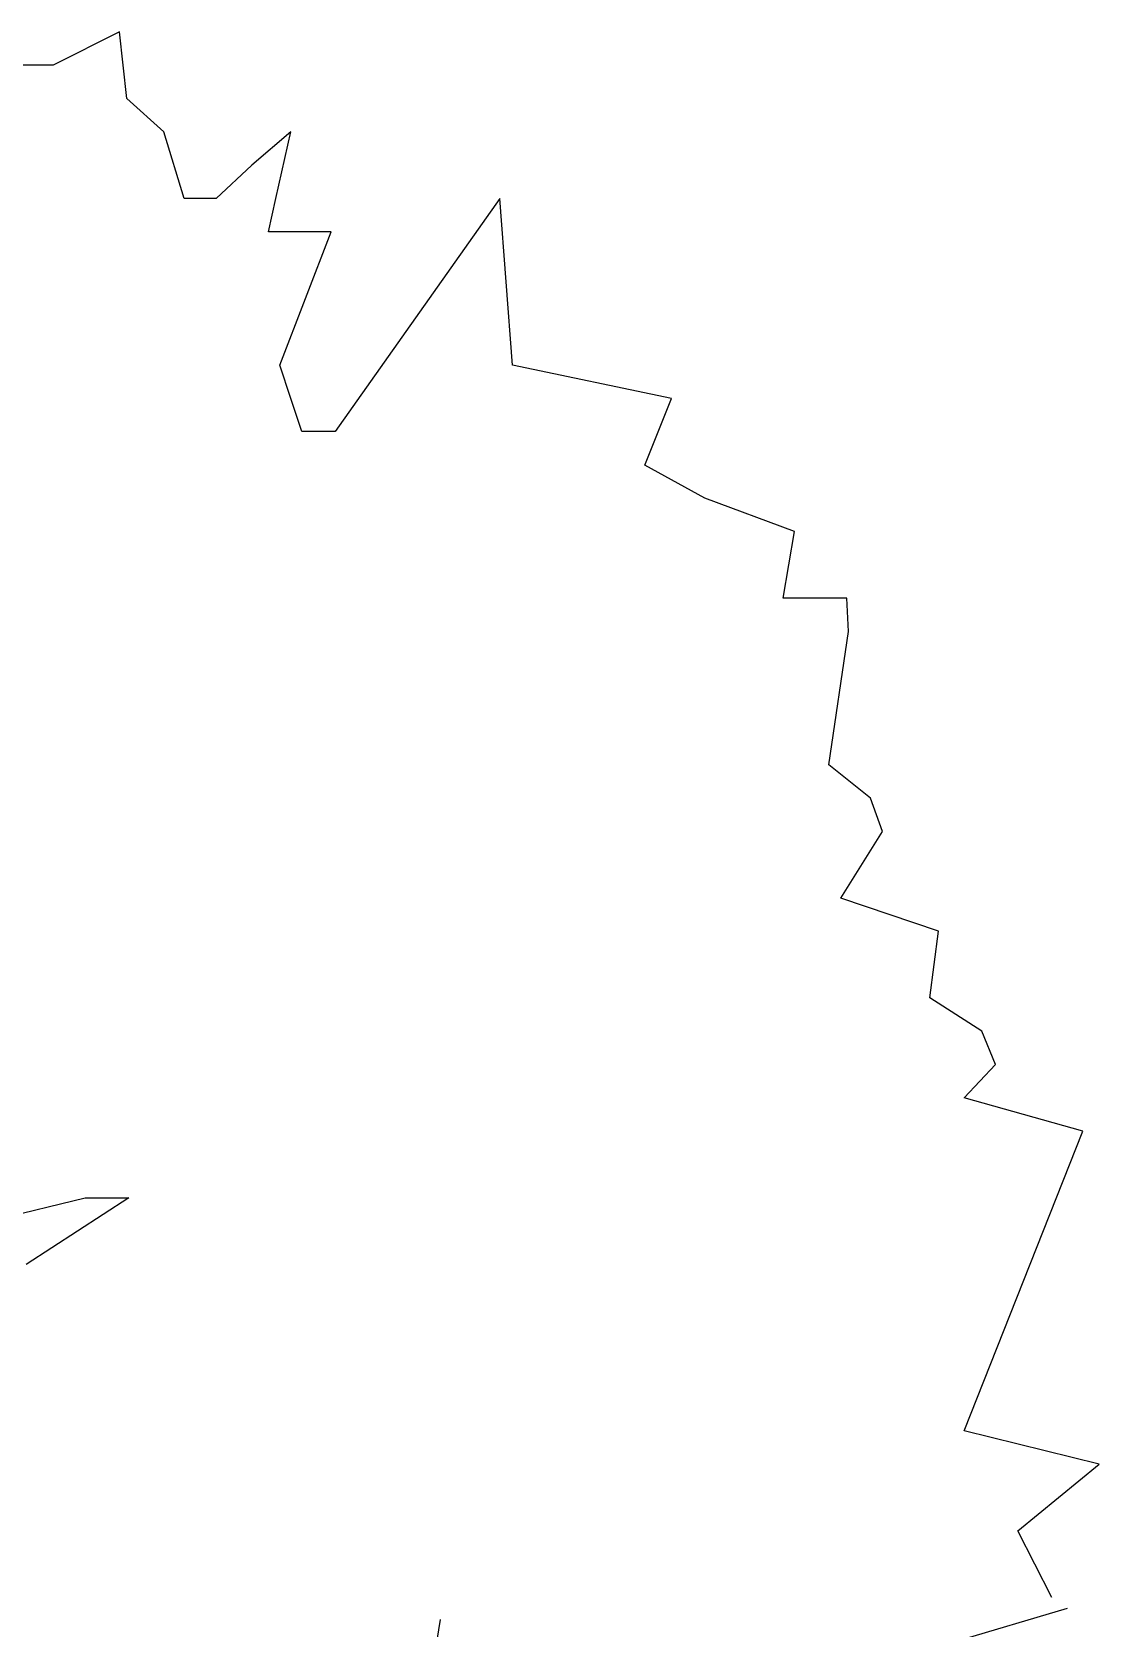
# Model space of a CAD drawing. Header units: millimetres. Extents: x 2 to 5882, y 1831 to 3462.
# Drawn here: x 1068.18 to 1074.32, y 2711.85 to 2721.03 of the extents above; entities that cross this region are included whole.
import ezdxf

# ---------------------------------------------------------------- set-up
doc = ezdxf.new("R2010")
doc.units = ezdxf.units.MM
doc.layers.add('乔木', color=3, linetype='Continuous')

# ---------------------------------------------------------------- blocks, each defined once
blk = doc.blocks.new('A$C3E764F27')
at = {"color": 0}
for p, q in [((1.2721, 4.9253), (1.2811, 5.0088)), ((1.2811, 5.0088), (1.3645, 4.967)), ((1.3645, 4.967), (1.4182, 4.967)), ((1.2258, 4.8836), (1.2721, 4.9253)), ((1.0668, 4.8836), (1.1154, 4.8418)), ((1.0853, 4.8001), (1.0668, 4.8836)), ((1.2001, 4.8001), (1.2258, 4.8836)), ((1.1154, 4.8418), (1.1602, 4.8001)), ((0.7887, 4.5914), (0.8047, 4.8001)), ((0.8047, 4.8001), (1.0111, 4.508)), ((1.0946, 4.7584), (1.0853, 4.8001)), ((1.1602, 4.8001), (1.2001, 4.8001)), ((1.0162, 4.7584), (1.0946, 4.7584)), ((1.0806, 4.5914), (1.0162, 4.7584)), ((0.5897, 4.5497), (0.7887, 4.5914)), ((1.0667, 4.5497), (1.0806, 4.5914)), ((0.623, 4.4662), (0.5897, 4.5497)), ((1.0528, 4.508), (1.0667, 4.5497)), ((1.0111, 4.508), (1.0528, 4.508)), ((0.548, 4.4245), (0.623, 4.4662)), ((0.4357, 4.3828), (0.548, 4.4245)), ((0.4496, 4.2993), (0.4357, 4.3828)), ((0.3679, 4.2576), (0.37, 4.2993)), ((0.37, 4.2993), (0.4496, 4.2993)), ((0.3924, 4.0907), (0.3679, 4.2576)), ((0.3404, 4.0489), (0.3924, 4.0907)), ((0.3251, 4.0072), (0.3404, 4.0489)), ((0.3773, 3.9237), (0.3251, 4.0072)), ((0.255, 3.882), (0.3773, 3.9237)), ((0.2661, 3.7985), (0.255, 3.882)), ((0.2008, 3.7568), (0.2661, 3.7985)), ((0.1838, 3.7151), (0.2008, 3.7568)), ((0.2229, 3.6733), (0.1838, 3.7151)), ((0.0742, 3.6316), (0.2229, 3.6733)), ((0.2229, 3.256), (0.0742, 3.6316)), ((1.2694, 3.5481), (1.3338, 3.5064)), ((1.3245, 3.5481), (1.2694, 3.5481)), ((1.496, 3.5064), (1.3245, 3.5481)), ((1.3338, 3.5064), (1.3982, 3.4647)), ((0.0539, 3.2143), (0.2229, 3.256)), ((0.1556, 3.1308), (0.0539, 3.2143)), ((0.1131, 3.0473), (0.1556, 3.1308)), ((0.2343, 2.9922), (0.0933, 3.0339)), ((0.905, 2.8606), (0.8792, 3.0198))]:
    blk.add_line(p, q, dxfattribs=at)
blk = doc.blocks.new('A$C7F962729')
at = {"color": 0, "xscale": 0.6433862224851765, "yscale": 0.6433862224851765, "zscale": 0.6433862224851765}
blk.add_blockref('A$C3E764F27', (0, 0), dxfattribs=at)

msp = doc.modelspace()

# ---------------------------------------------------------------- block references
at = {"layer": '乔木', "color": 72, "xscale": -7.138745764270425, "yscale": 7.138745764270425, "zscale": 7.138745764269561}
msp.add_blockref('A$C7F962729', (1074.56764, 2698.02689), dxfattribs=at)

doc.saveas('drawing.dxf')
